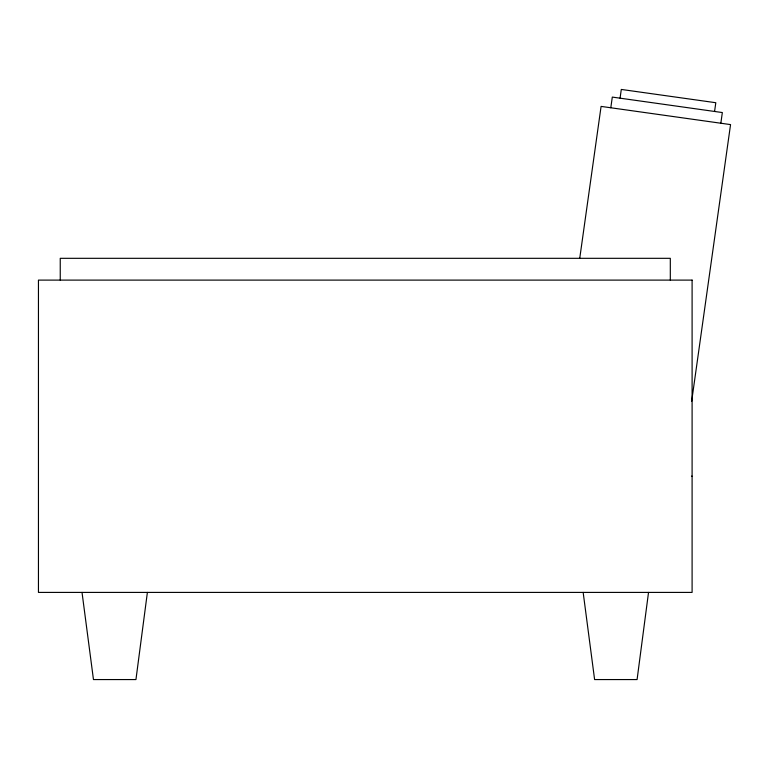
<?xml version="1.0" encoding="UTF-8"?>
<svg xmlns="http://www.w3.org/2000/svg" width="769" height="769" viewBox="0 0 769 769"><rect width="100%" height="100%" fill="white"/><g stroke="black" fill="none" stroke-linecap="round" stroke-linejoin="round"><path stroke-width="1.15" d="M147.388 592.409L135.95 679.565L93.462 679.565L82.023 592.409M648.527 592.409L637.088 679.565L594.6 679.565L583.162 592.409M579.73 258.413L601.089 106.401L730.55 124.597L691.658 401.303M610.797 107.766L612.307 97.086L722.341 112.553L720.841 123.232M620.074 98.182L621.294 89.435L715.804 102.719L714.574 111.457M691.475 476.203L692.1 476.203M670.308 280.108L670.308 258.317L60.242 258.317L60.242 280.108M692.1 280.108L38.45 280.108L38.45 592.409L692.1 592.409L692.1 280.108"/></g></svg>
